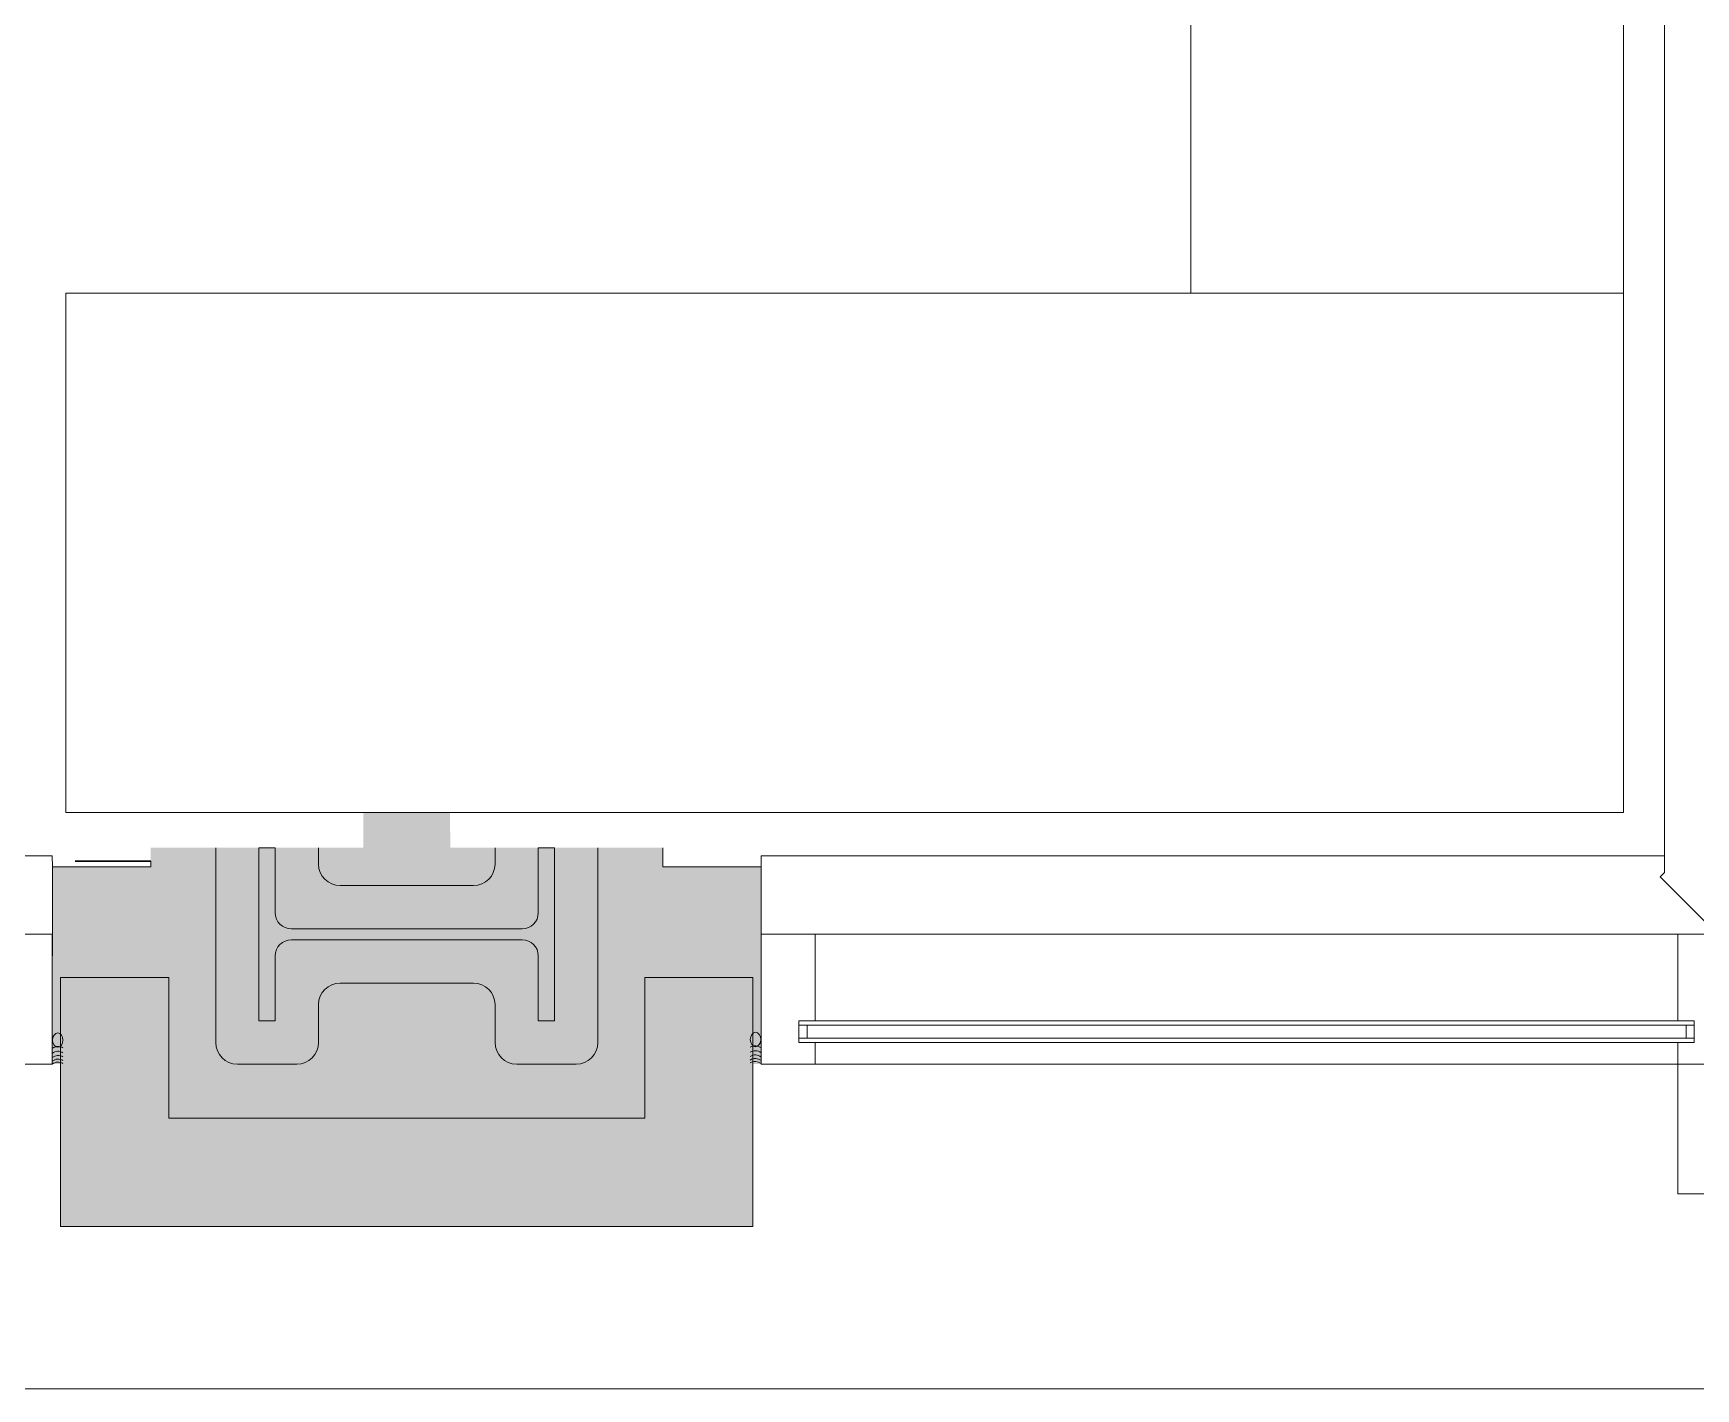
# Model space of a CAD drawing. Header units: inches. Extents: x 1 to 4637, y -664 to 702.
# Drawn here: x 2230.8 to 2307.6, y -663.6 to -601 of the extents above; entities that cross this region are included whole.
import ezdxf

# ---------------------------------------------------------------- set-up
doc = ezdxf.new("R2010")
doc.units = ezdxf.units.IN
doc.header["$MEASUREMENT"] = 0
for name, color, linetype, lineweight in [('A-WALL', 113, 'Continuous', 50), ('B-BASE', 7, 'Continuous', 9), ('I-FURN', 30, 'Continuous', 9), ('I-WALL', 2, 'Continuous', 9), ('NABCA_dwg', 8, 'Continuous', 9), ('NB-PART-GWB', 7, 'Continuous', 9), ('NB-ROD-SEAL', 7, 'Continuous', 9), ('NB-WALL-EXT', 7, 'Continuous', 9), ('NB-WIND-EXT', 7, 'Continuous', 9), ('NB-WIND-MULL', 7, 'Continuous', 9), ('NB-WIND-SILL', 7, 'Continuous', 9)]:
    doc.layers.add(name, color=color, linetype=linetype, lineweight=lineweight)

# ---------------------------------------------------------------- blocks, each defined once
blk = doc.blocks.new('Desk - Group 3 - No Side Chairs-V20-New Construction - Tel_Data_Elec Plan')
at = {"layer": 'I-FURN'}
for p, q in [((0, 48), (0, 72)), ((0, 72), (72, 72)), ((72, 72), (72, 48)), ((72, 48), (0, 48)), ((0, 48), (20, 48)), ((0, 0), (0, 48)), ((20, 48), (20, 0))]:
    blk.add_line(p, q, dxfattribs=at)
blk = doc.blocks.new('NABCA_dwg_MA-2900-8th-120718_dwg-2391440-New Construction - Test Fit Plan-2421454-New Construction - Tel_Data_Elec Plan')
at = {"layer": 'B-BASE'}
blk.add_hatch(color=256, dxfattribs=at).paths.add_polyline_path([(-7137.212, -3896.601), (-7137.212, -3889.101), (-7136.837, -3889.101), (-7136.837, -3879.976), (-7141.382, -3879.976), (-7141.382, -3879.101), (-7151.188, -3879.101), (-7151.2, -3877.476), (-7155.212, -3877.476), (-7155.212, -3879.101), (-7165.039, -3879.101), (-7165.042, -3879.976), (-7169.587, -3879.976), (-7169.587, -3889.101), (-7169.212, -3889.101), (-7169.212, -3896.601), (-7141.382, -3896.601)], flags=0)
at = {"layer": 'A-WALL', "color": 10, "lineweight": 30}
blk.add_line((-7168.53, -3879.726), (-7165.03, -3879.726), dxfattribs=at)
at = {"layer": 'B-BASE'}
for p, q in [((-7162.03, -3888.099), (-7162.03, -3879.101)), ((-7157.28, -3879.101), (-7157.28, -3879.851)), ((-7149.12, -3879.851), (-7149.12, -3879.101)), ((-7144.37, -3879.101), (-7144.37, -3888.099)), ((-7156.28, -3880.851), (-7150.12, -3880.851)), ((-7158.53, -3882.851), (-7147.87, -3882.851)), ((-7147.87, -3883.351), (-7158.53, -3883.351)), ((-7150.12, -3885.351), (-7156.28, -3885.351)), ((-7157.28, -3886.351), (-7157.28, -3888.099)), ((-7149.12, -3888.099), (-7149.12, -3886.351)), ((-7158.28, -3889.099), (-7161.03, -3889.099)), ((-7145.37, -3889.099), (-7148.12, -3889.099))]:
    blk.add_line(p, q, dxfattribs=at)
at = {"layer": 'B-BASE', "flags": 128}
for points in [[(-5935.212, -3896.601), (-5935.212, -3904.101), (-8374.212, -3904.101), (-8374.212, -2881.078), (-8378.212, -2881.078), (-8378.212, -2538.101), (-5818.212, -2538.101), (-5818.212, -2548.101)], [(-7159.28, -3884.101), (-7159.28, -3887.099), (-7160.03, -3887.099), (-7160.03, -3879.104), (-7159.28, -3879.104), (-7159.28, -3882.101)], [(-7147.12, -3882.101), (-7147.12, -3879.104), (-7146.37, -3879.104), (-7146.37, -3887.099), (-7147.12, -3887.099), (-7147.12, -3884.101)]]:
    blk.add_lwpolyline(points, dxfattribs=at)
at = {"layer": 'B-BASE'}
for centre, radius, start, end in [((-7156.28, -3879.851), 1, 180, 270), ((-7150.12, -3879.851), 1, 270, 0), ((-7158.53, -3882.101), 0.75, 180, 270), ((-7147.87, -3882.101), 0.75, 270, 0), ((-7158.53, -3884.101), 0.75, 90, 180), ((-7147.87, -3884.101), 0.75, 0, 90), ((-7156.28, -3886.351), 1, 90, 180), ((-7150.12, -3886.351), 1, 0, 90), ((-7161.03, -3888.099), 1, 180, 270), ((-7158.28, -3888.099), 1, 270, 0), ((-7148.12, -3888.099), 1, 180, 270), ((-7145.37, -3888.099), 1, 270, 0)]:
    blk.add_arc(centre, radius, start, end, dxfattribs=at)
at = {"layer": 'NB-PART-GWB', "flags": 128}
for points in [[(-7141.37, -3879.101), (-7141.37, -3879.976), (-7136.825, -3879.976), (-7136.825, -3884.101)], [(-7169.575, -3884.101), (-7169.575, -3879.976), (-7165.03, -3879.976), (-7165.03, -3879.726)]]:
    blk.add_lwpolyline(points, dxfattribs=at)
at = {"layer": 'NB-ROD-SEAL'}
for centre, start, end in [((-7169.318, -3888.699), 56.64777, 129.97822), ((-7169.318, -3888.925), 56.64777, 129.97822), ((-7137.095, -3888.672), 50.02178, 123.35223), ((-7137.095, -3888.898), 50.02178, 123.35223), ((-7137.095, -3889.092), 50.02178, 123.35223), ((-7169.318, -3889.119), 56.64777, 129.97822), ((-7169.318, -3889.287), 56.64777, 129.97822), ((-7169.318, -3889.423), 56.64777, 129.97822), ((-7137.095, -3889.26), 50.02178, 123.35223), ((-7137.095, -3889.396), 50.02178, 123.35223)]:
    blk.add_arc(centre, 0.419, start, end, dxfattribs=at)
for centre in [(-7169.332, -3887.99), (-7137.08, -3887.963)]:
    blk.add_ellipse(centre, major_axis=(0, 0.333), ratio=0.724983, dxfattribs=at)
at = {"layer": 'NB-WALL-EXT', "flags": 128}
blk.add_lwpolyline([(-7169.2, -3896.601), (-7137.2, -3896.601), (-7137.2, -3885.101), (-7142.2, -3885.101), (-7142.2, -3891.601), (-7164.2, -3891.601), (-7164.2, -3885.101), (-7169.2, -3885.101)], close=True, dxfattribs=at)
at = {"layer": 'NB-WIND-EXT'}
for p, q in [((-7094.45, -3887.101), (-7135.075, -3887.101)), ((-7093.7, -3887.301), (-7135.075, -3887.301)), ((-7093.7, -3887.901), (-7135.075, -3887.901)), ((-7134.7, -3887.901), (-7134.7, -3887.301)), ((-7094.075, -3887.301), (-7094.075, -3887.901)), ((-7094.45, -3888.101), (-7135.075, -3888.101))]:
    blk.add_line(p, q, dxfattribs=at)
at = {"layer": 'NB-WIND-MULL', "flags": 128}
for points in [[(-7172.087, -3889.101), (-7172.087, -3888.101), (-7171.337, -3888.101), (-7171.337, -3887.101), (-7172.087, -3887.101), (-7172.087, -3883.101), (-7169.587, -3883.101), (-7169.587, -3889.101)], [(-7134.325, -3889.101), (-7134.325, -3888.101), (-7135.075, -3888.101), (-7135.075, -3887.101), (-7134.325, -3887.101), (-7134.325, -3883.101), (-7136.825, -3883.101), (-7136.825, -3889.101)], [(-7094.45, -3889.101), (-7094.45, -3888.101), (-7093.7, -3888.101), (-7093.7, -3887.101), (-7094.45, -3887.101), (-7094.45, -3883.101), (-7091.95, -3883.101), (-7091.95, -3889.101)], [(-7091.95, -3895.101), (-7091.95, -3894.101), (-7092.7, -3894.101), (-7092.7, -3893.101), (-7091.95, -3893.101), (-7091.95, -3889.101), (-7094.45, -3889.101), (-7094.45, -3895.101)]]:
    blk.add_lwpolyline(points, close=True, dxfattribs=at)
at = {"layer": 'NB-WIND-SILL'}
for p, q in [((-7211.462, -3883.101), (-7169.587, -3883.101)), ((-7134.325, -3883.101), (-6974.962, -3883.101)), ((-7094.45, -3889.101), (-7134.325, -3889.101))]:
    blk.add_line(p, q, dxfattribs=at)
at = {"layer": 'NB-WIND-SILL', "flags": 128}
for points in [[(-7169.575, -3879.976), (-7169.587, -3879.476), (-7211.462, -3879.476)], [(-7095.074, -3879.476), (-7136.825, -3879.476), (-7136.825, -3879.976)]]:
    blk.add_lwpolyline(points, dxfattribs=at)
blk = doc.blocks.new('NABCA_dwg-2391440-New Construction - Tel_Data_Elec Plan')
blk.add_blockref('NABCA_dwg_MA-2900-8th-120718_dwg-2391440-New Construction - Test Fit Plan-2421454-New Construction - Tel_Data_Elec Plan', (10102.485, 3240.498))

msp = doc.modelspace()

# ---------------------------------------------------------------- linework, layer by layer
at = {"layer": 'I-WALL', "color": 250, "lineweight": 20}
for p, q in [((2306.174, -494.728), (2306.174, -639.753)), ((2306.174, -639.753), (2305.98, -639.948)), ((2305.98, -639.948), (2308.454, -642.422))]:
    msp.add_line(p, q, dxfattribs=at)

# ---------------------------------------------------------------- block references
at = {"layer": 'I-FURN', "rotation": 180}
msp.add_blockref('Desk - Group 3 - No Side Chairs-V20-New Construction - Tel_Data_Elec Plan', (2304.286, -564.978), dxfattribs=at)
at = {"layer": 'NABCA_dwg', "color": 7}
msp.add_blockref('NABCA_dwg-2391440-New Construction - Tel_Data_Elec Plan', (-701.237, 0), dxfattribs=at)

doc.saveas('drawing.dxf')
